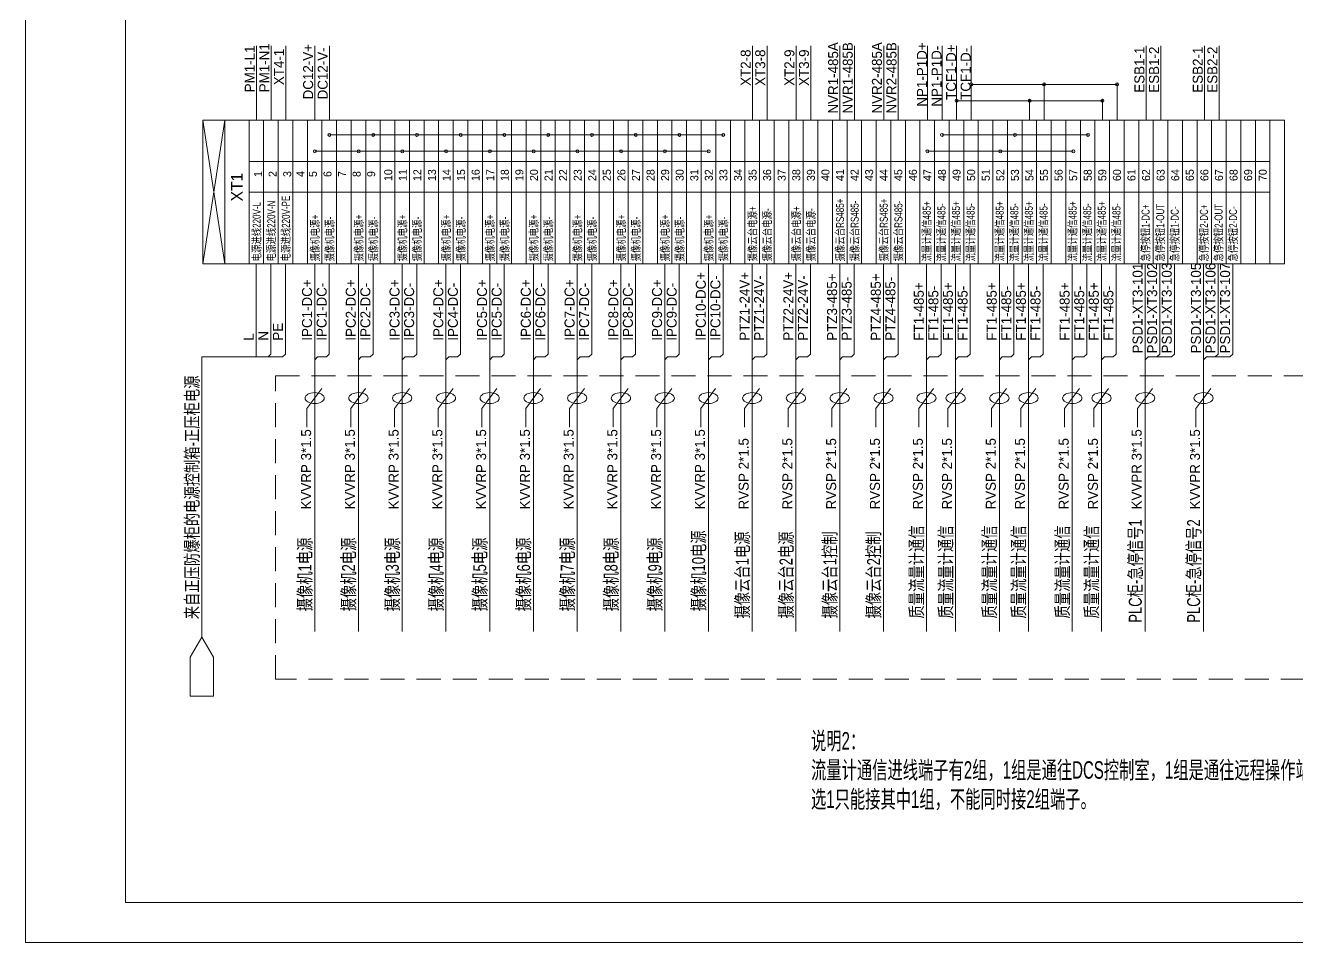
# Model space of a CAD drawing. Header units: millimetres. Extents: x 32721 to 103787, y 57624 to 127312.
# Drawn here: x 50707 to 52827, y 61252 to 62781 of the extents above; entities that cross this region are included whole.
import ezdxf
from ezdxf.enums import TextEntityAlignment as Align

# ---------------------------------------------------------------- set-up
doc = ezdxf.new("R2010")
doc.units = ezdxf.units.MM
doc.header["$LTSCALE"] = 10
doc.linetypes.add('AUDIT_D_061228083857-4', pattern=[6, 4, -2])
for name, color, linetype, lineweight in [('1轮廓实线层', 7, 'Continuous', 18), ('2细线层', 4, 'Continuous', 18), ('6文字层', 3, 'Continuous', 18), ('图框层', 7, 'Continuous', 18)]:
    doc.layers.add(name, color=color, linetype=linetype, lineweight=lineweight)
doc.styles.add('PC_TEXTSTYLE', font='SIMYOU.TTF', dxfattribs={"width": 0.8})
doc.styles.add('样式 1', font='SIMYOU.TTF', dxfattribs={"width": 0.75})

msp = doc.modelspace()

# ---------------------------------------------------------------- linework, layer by layer
at = {"layer": '1轮廓实线层'}
for p, q in [((51092.44, 62622.55), (51092.44, 62746.5)), ((51116.74, 62622.55), (51116.74, 62746.5)), ((51141.04, 62622.55), (51141.04, 62746.5)), ((51189.64, 62622.55), (51189.64, 62746.5)), ((51213.94, 62622.55), (51213.94, 62746.5)), ((51918.64, 62622.55), (51918.64, 62746.5)), ((51942.94, 62622.55), (51942.94, 62746.5)), ((51991.54, 62622.55), (51991.54, 62746.5)), ((52015.84, 62622.55), (52015.84, 62746.5)), ((52064.44, 62622.55), (52064.44, 62746.5)), ((52088.74, 62622.55), (52088.74, 62746.5)), ((52137.34, 62622.55), (52137.34, 62746.5)), ((52161.64, 62622.55), (52161.64, 62746.5)), ((52210.24, 62622.55), (52210.24, 62746.5)), ((52234.54, 62622.55), (52234.54, 62746.5)), ((52258.84, 62622.55), (52258.84, 62746.5)), ((52283.14, 62622.55), (52283.14, 62746.5)), ((52574.74, 62622.55), (52574.74, 62746.5)), ((52599.04, 62622.55), (52599.04, 62746.5)), ((52671.94, 62622.55), (52671.94, 62746.5)), ((52696.24, 62622.55), (52696.24, 62746.5)), ((52283.14, 62682.47), (52526.14, 62682.47)), ((52404.64, 62622.55), (52404.64, 62684.97)), ((52526.14, 62622.55), (52526.14, 62684.97)), ((52258.84, 62655.11), (52501.84, 62655.11)), ((52380.34, 62622.55), (52380.34, 62657.61)), ((52501.84, 62622.55), (52501.84, 62657.61)), ((51003.22, 62622.55), (51039.67, 62383.34)), ((51003.22, 62383.34), (51039.67, 62622.55)), ((51003.22, 62622.55), (52805.25, 62622.55)), ((51039.67, 62383.34), (51039.67, 62622.55)), ((51079.95, 62622.55), (51079.95, 62383.34)), ((51079.95, 62622.55), (51079.95, 62383.34)), ((51104.25, 62622.55), (51104.25, 62383.34)), ((51128.55, 62622.55), (51128.55, 62383.34)), ((51152.85, 62622.55), (51152.85, 62383.34)), ((51177.15, 62622.55), (51177.15, 62383.34)), ((51201.45, 62622.55), (51201.45, 62383.34)), ((51225.75, 62622.55), (51225.75, 62383.34)), ((51250.05, 62622.55), (51250.05, 62383.34)), ((51274.35, 62622.55), (51274.35, 62383.34)), ((51298.65, 62622.55), (51298.65, 62383.34)), ((51322.95, 62622.55), (51322.95, 62383.34)), ((51347.25, 62622.55), (51347.25, 62383.34)), ((51371.55, 62622.55), (51371.55, 62383.34)), ((51395.85, 62622.55), (51395.85, 62383.34)), ((51420.15, 62622.55), (51420.15, 62383.34)), ((51444.45, 62622.55), (51444.45, 62383.34)), ((51468.75, 62622.55), (51468.75, 62383.34)), ((51493.05, 62622.55), (51493.05, 62383.34)), ((51517.35, 62622.55), (51517.35, 62383.34)), ((51541.65, 62622.55), (51541.65, 62383.34)), ((51565.95, 62622.55), (51565.95, 62383.34)), ((51590.25, 62622.55), (51590.25, 62383.34)), ((51614.55, 62622.55), (51614.55, 62383.34)), ((51638.85, 62622.55), (51638.85, 62383.34)), ((51663.15, 62622.55), (51663.15, 62383.34)), ((51687.45, 62622.55), (51687.45, 62383.34)), ((51711.75, 62622.55), (51711.75, 62383.34)), ((51736.05, 62622.55), (51736.05, 62383.34)), ((51760.35, 62622.55), (51760.35, 62383.34)), ((51784.65, 62622.55), (51784.65, 62383.34)), ((51808.95, 62622.55), (51808.95, 62383.34)), ((51833.25, 62622.55), (51833.25, 62383.34)), ((51857.55, 62622.55), (51857.55, 62383.34)), ((51881.85, 62622.55), (51881.85, 62383.34)), ((51906.15, 62622.55), (51906.15, 62383.34)), ((51930.45, 62622.55), (51930.45, 62383.34)), ((51954.75, 62622.55), (51954.75, 62383.34)), ((51954.75, 62622.55), (51954.75, 62383.34)), ((51979.05, 62622.55), (51979.05, 62383.34)), ((52003.35, 62622.55), (52003.35, 62383.34)), ((52027.65, 62622.55), (52027.65, 62383.34)), ((52051.95, 62622.55), (52051.95, 62383.34)), ((52051.95, 62622.55), (52051.95, 62383.34)), ((52076.25, 62622.55), (52076.25, 62383.34)), ((52100.55, 62622.55), (52100.55, 62383.34)), ((52124.85, 62622.55), (52124.85, 62383.34)), ((52149.15, 62622.55), (52149.15, 62383.34)), ((52149.15, 62622.55), (52149.15, 62383.34)), ((52173.45, 62622.55), (52173.45, 62383.34)), ((52197.75, 62622.55), (52197.75, 62383.34)), ((52222.05, 62622.55), (52222.05, 62383.34)), ((52246.35, 62622.55), (52246.35, 62383.34)), ((52270.65, 62622.55), (52270.65, 62383.34)), ((52294.95, 62622.55), (52294.95, 62383.34)), ((52319.25, 62622.55), (52319.25, 62383.34)), ((52343.55, 62622.55), (52343.55, 62383.34)), ((52343.55, 62622.55), (52343.55, 62383.34)), ((52367.85, 62622.55), (52367.85, 62383.34)), ((52392.15, 62622.55), (52392.15, 62383.34)), ((52416.45, 62622.55), (52416.45, 62383.34)), ((52440.75, 62622.55), (52440.75, 62383.34)), ((52440.75, 62622.55), (52440.75, 62383.34)), ((52465.05, 62622.55), (52465.05, 62383.34)), ((52489.35, 62622.55), (52489.35, 62383.34)), ((52513.65, 62622.55), (52513.65, 62383.34)), ((52537.95, 62622.55), (52537.95, 62383.34)), ((52537.95, 62622.55), (52537.95, 62383.34)), ((52562.25, 62622.55), (52562.25, 62383.34)), ((52586.55, 62622.55), (52586.55, 62383.34)), ((52610.85, 62622.55), (52610.85, 62383.34)), ((52635.15, 62622.55), (52635.15, 62383.34)), ((52659.45, 62622.55), (52659.45, 62383.34)), ((52683.75, 62622.55), (52683.75, 62383.34)), ((52708.05, 62622.55), (52708.05, 62383.34)), ((52732.35, 62622.55), (52732.35, 62383.34)), ((52732.35, 62622.55), (52732.35, 62383.34)), ((52756.65, 62622.55), (52756.65, 62383.34)), ((52780.95, 62622.55), (52780.95, 62383.34)), ((52805.25, 62622.55), (52805.25, 62383.34)), ((51213.94, 62598.29), (51870.04, 62598.29)), ((52234.54, 62598.29), (52477.54, 62598.29)), ((51003.22, 62577.74), (51003.22, 62383.34)), ((51003.22, 62577.74), (51003.22, 62383.34)), ((51003.22, 62577.74), (51003.22, 62383.34)), ((51003.22, 62577.74), (51003.22, 62383.34)), ((51003.22, 62577.74), (51003.22, 62383.34)), ((51003.22, 62577.74), (51003.22, 62383.34)), ((51003.22, 62577.74), (51003.22, 62383.34)), ((51003.22, 62577.74), (51003.22, 62383.34)), ((51003.22, 62577.74), (51003.22, 62383.34)), ((51003.22, 62577.74), (51003.22, 62383.34)), ((51039.67, 62577.74), (51039.67, 62383.34)), ((51039.67, 62577.74), (51039.67, 62383.34)), ((51189.64, 62570.93), (51845.74, 62570.93)), ((52210.24, 62570.93), (52453.24, 62570.93)), ((52780.95, 62554.08), (51079.95, 62554.08)), ((51079.95, 62502.95), (52780.95, 62502.95)), ((52805.25, 62383.34), (51003.22, 62383.34)), ((51092.1, 62383.34), (51092.1, 62232.96)), ((51092.1, 62383.34), (51092.1, 62228.15)), ((51116.4, 62383.34), (51116.4, 62232.96)), ((51116.4, 62383.34), (51116.4, 62232.96)), ((51140.7, 62383.34), (51140.7, 62232.96)), ((51140.7, 62383.34), (51140.7, 62232.96)), ((51189.3, 62383.34), (51189.3, 62232.96)), ((51189.3, 62383.34), (51189.3, 62228.15)), ((51213.6, 62383.34), (51213.6, 62232.96)), ((51213.6, 62383.34), (51213.6, 62232.96)), ((51262.2, 62383.34), (51262.2, 62232.96)), ((51262.2, 62383.34), (51262.2, 62228.15)), ((51286.5, 62383.34), (51286.5, 62232.96)), ((51286.5, 62383.34), (51286.5, 62232.96)), ((51335.1, 62383.34), (51335.1, 62232.96)), ((51335.1, 62383.34), (51335.1, 62228.15)), ((51359.4, 62383.34), (51359.4, 62232.96)), ((51359.4, 62383.34), (51359.4, 62232.96)), ((51408, 62383.34), (51408, 62232.96)), ((51408, 62383.34), (51408, 62228.15)), ((51432.3, 62383.34), (51432.3, 62232.96)), ((51432.3, 62383.34), (51432.3, 62232.96)), ((51480.9, 62383.34), (51480.9, 62232.96)), ((51480.9, 62383.34), (51480.9, 62228.15)), ((51505.2, 62383.34), (51505.2, 62232.96)), ((51505.2, 62383.34), (51505.2, 62232.96)), ((51553.8, 62383.34), (51553.8, 62232.96)), ((51553.8, 62383.34), (51553.8, 62228.15)), ((51578.1, 62383.34), (51578.1, 62232.96)), ((51578.1, 62383.34), (51578.1, 62232.96)), ((51626.7, 62383.34), (51626.7, 62232.96)), ((51626.7, 62383.34), (51626.7, 62228.15)), ((51651, 62383.34), (51651, 62232.96)), ((51651, 62383.34), (51651, 62232.96)), ((51699.6, 62383.34), (51699.6, 62232.96)), ((51699.6, 62383.34), (51699.6, 62228.15)), ((51723.9, 62383.34), (51723.9, 62232.96)), ((51723.9, 62383.34), (51723.9, 62232.96)), ((51772.5, 62383.34), (51772.5, 62232.96)), ((51772.5, 62383.34), (51772.5, 62228.15)), ((51796.8, 62383.34), (51796.8, 62232.96)), ((51796.8, 62383.34), (51796.8, 62232.96)), ((51845.4, 62383.34), (51845.4, 62232.96)), ((51845.4, 62383.34), (51845.4, 62228.15)), ((51869.7, 62383.34), (51869.7, 62232.96)), ((51869.7, 62383.34), (51869.7, 62232.96)), ((51918.3, 62383.34), (51918.3, 62232.96)), ((51918.3, 62383.34), (51918.3, 62228.15)), ((51942.6, 62383.34), (51942.6, 62232.96)), ((51942.6, 62383.34), (51942.6, 62232.96)), ((51991.2, 62383.34), (51991.2, 62232.96)), ((51991.2, 62383.34), (51991.2, 62228.15)), ((52015.5, 62383.34), (52015.5, 62232.96)), ((52015.5, 62383.34), (52015.5, 62232.96)), ((52064.1, 62383.34), (52064.1, 62232.96)), ((52064.1, 62383.34), (52064.1, 62228.15)), ((52088.4, 62383.34), (52088.4, 62232.96)), ((52088.4, 62383.34), (52088.4, 62232.96)), ((52137, 62383.34), (52137, 62232.96)), ((52137, 62383.34), (52137, 62228.15)), ((52161.3, 62383.34), (52161.3, 62232.96)), ((52161.3, 62383.34), (52161.3, 62232.96)), ((52208.6, 62383.34), (52208.6, 62232.96)), ((52208.6, 62383.34), (52208.6, 62228.15)), ((52232.9, 62383.34), (52232.9, 62232.96)), ((52232.9, 62383.34), (52232.9, 62232.96)), ((52257.2, 62383.34), (52257.2, 62232.96)), ((52257.2, 62383.34), (52257.2, 62228.15)), ((52281.5, 62383.34), (52281.5, 62232.96)), ((52281.5, 62383.34), (52281.5, 62232.96)), ((52330.1, 62383.34), (52330.1, 62232.96)), ((52330.1, 62383.34), (52330.1, 62228.15)), ((52354.4, 62383.34), (52354.4, 62232.96)), ((52354.4, 62383.34), (52354.4, 62232.96)), ((52378.7, 62383.34), (52378.7, 62232.96)), ((52378.7, 62383.34), (52378.7, 62228.15)), ((52403, 62383.34), (52403, 62232.96)), ((52403, 62383.34), (52403, 62232.96)), ((52451.6, 62383.34), (52451.6, 62232.96)), ((52451.6, 62383.34), (52451.6, 62228.15)), ((52475.9, 62383.34), (52475.9, 62232.96)), ((52475.9, 62383.34), (52475.9, 62232.96)), ((52500.2, 62383.34), (52500.2, 62232.96)), ((52500.2, 62383.34), (52500.2, 62228.15)), ((52524.5, 62383.34), (52524.5, 62232.96)), ((52524.5, 62383.34), (52524.5, 62232.96)), ((52573.1, 62383.34), (52573.1, 62232.96)), ((52573.1, 62383.34), (52573.1, 62228.15)), ((52597.4, 62383.34), (52597.4, 62232.96)), ((52597.4, 62383.34), (52597.4, 62232.96)), ((52621.7, 62383.34), (52621.7, 62232.96)), ((52621.7, 62383.34), (52621.7, 62232.96)), ((52670.3, 62383.34), (52670.3, 62232.96)), ((52670.3, 62383.34), (52670.3, 62228.15)), ((52694.6, 62383.34), (52694.6, 62232.96)), ((52694.6, 62383.34), (52694.6, 62232.96)), ((52718.9, 62383.34), (52718.9, 62232.96)), ((52718.9, 62383.34), (52718.9, 62232.96)), ((51116.4, 62232.96), (51111.58, 62228.15)), ((51140.7, 62232.96), (51135.88, 62228.15)), ((51213.6, 62232.96), (51208.78, 62228.15)), ((51286.5, 62232.96), (51281.68, 62228.15)), ((51359.4, 62232.96), (51354.58, 62228.15)), ((51432.3, 62232.96), (51427.48, 62228.15)), ((51505.2, 62232.96), (51500.38, 62228.15)), ((51578.1, 62232.96), (51573.28, 62228.15)), ((51651, 62232.96), (51646.18, 62228.15)), ((51723.9, 62232.96), (51719.08, 62228.15)), ((51796.8, 62232.96), (51791.98, 62228.15)), ((51869.7, 62232.96), (51864.88, 62228.15)), ((51942.6, 62232.96), (51937.78, 62228.15)), ((52015.5, 62232.96), (52010.68, 62228.15)), ((52088.4, 62232.96), (52083.58, 62228.15)), ((52161.3, 62232.96), (52156.48, 62228.15)), ((52232.9, 62232.96), (52228.09, 62228.15)), ((52281.5, 62232.96), (52276.69, 62228.15)), ((52354.4, 62232.96), (52349.59, 62228.15)), ((52403, 62232.96), (52398.19, 62228.15)), ((52475.9, 62232.96), (52471.09, 62228.15)), ((52524.5, 62232.96), (52519.69, 62228.15)), ((52597.4, 62232.96), (52592.59, 62228.15)), ((52621.7, 62232.96), (52616.89, 62228.15)), ((52694.6, 62232.96), (52689.79, 62228.15)), ((52718.9, 62232.96), (52714.09, 62228.15)), ((51001.35, 62228.15), (51001.35, 61810.79)), ((51096.91, 62228.15), (51001.35, 62228.15)), ((51096.91, 62228.15), (51111.58, 62228.15)), ((51111.58, 62228.15), (51135.88, 62228.15)), ((51189.3, 62223.33), (51194.11, 62228.15)), ((51189.3, 62228.15), (51189.3, 61810.79)), ((51194.11, 62228.15), (51208.78, 62228.15)), ((51262.2, 62223.33), (51267.01, 62228.15)), ((51262.2, 62228.15), (51262.2, 61810.79)), ((51267.01, 62228.15), (51281.68, 62228.15)), ((51335.1, 62223.33), (51339.91, 62228.15)), ((51335.1, 62228.15), (51335.1, 61810.79)), ((51339.91, 62228.15), (51354.58, 62228.15)), ((51408, 62223.33), (51412.81, 62228.15)), ((51408, 62228.15), (51408, 61810.79)), ((51412.81, 62228.15), (51427.48, 62228.15)), ((51480.9, 62223.33), (51485.71, 62228.15)), ((51480.9, 62228.15), (51480.9, 61810.79)), ((51485.71, 62228.15), (51500.38, 62228.15)), ((51553.8, 62223.33), (51558.61, 62228.15)), ((51553.8, 62228.15), (51553.8, 61810.79)), ((51558.61, 62228.15), (51573.28, 62228.15)), ((51626.7, 62223.33), (51631.51, 62228.15)), ((51626.7, 62228.15), (51626.7, 61810.79)), ((51631.51, 62228.15), (51646.18, 62228.15)), ((51699.6, 62223.33), (51704.41, 62228.15)), ((51699.6, 62228.15), (51699.6, 61810.79)), ((51704.41, 62228.15), (51719.08, 62228.15)), ((51772.5, 62223.33), (51777.31, 62228.15)), ((51772.5, 62228.15), (51772.5, 61810.79)), ((51777.31, 62228.15), (51791.98, 62228.15)), ((51845.4, 62223.33), (51850.21, 62228.15)), ((51845.4, 62228.15), (51845.4, 61810.79)), ((51850.21, 62228.15), (51864.88, 62228.15)), ((51918.3, 62223.33), (51923.11, 62228.15)), ((51918.3, 62228.15), (51918.3, 61810.79)), ((51923.11, 62228.15), (51937.78, 62228.15)), ((51991.2, 62223.33), (51996.01, 62228.15)), ((51991.2, 62228.15), (51991.2, 61810.79)), ((51996.01, 62228.15), (52010.68, 62228.15)), ((52064.1, 62223.33), (52068.91, 62228.15)), ((52064.1, 62228.15), (52064.1, 61810.79)), ((52068.91, 62228.15), (52083.58, 62228.15)), ((52137, 62223.33), (52141.81, 62228.15)), ((52137, 62228.15), (52137, 61810.79)), ((52141.81, 62228.15), (52156.48, 62228.15)), ((52208.6, 62223.33), (52213.42, 62228.15)), ((52208.6, 62228.15), (52208.6, 61810.79)), ((52213.42, 62228.15), (52228.09, 62228.15)), ((52257.2, 62223.33), (52262.02, 62228.15)), ((52257.2, 62228.15), (52257.2, 61810.79)), ((52262.02, 62228.15), (52276.69, 62228.15)), ((52330.1, 62223.33), (52334.92, 62228.15)), ((52330.1, 62228.15), (52330.1, 61810.79)), ((52334.92, 62228.15), (52349.59, 62228.15)), ((52378.7, 62223.33), (52383.52, 62228.15)), ((52378.7, 62228.15), (52378.7, 61810.79)), ((52383.52, 62228.15), (52398.19, 62228.15)), ((52451.6, 62223.33), (52456.42, 62228.15)), ((52451.6, 62228.15), (52451.6, 61810.79)), ((52456.42, 62228.15), (52471.09, 62228.15)), ((52500.2, 62223.33), (52505.02, 62228.15)), ((52500.2, 62228.15), (52500.2, 61810.79)), ((52505.02, 62228.15), (52519.69, 62228.15)), ((52573.1, 62223.33), (52577.92, 62228.15)), ((52573.1, 62228.15), (52573.1, 61810.79)), ((52577.92, 62228.15), (52592.59, 62228.15)), ((52592.59, 62228.15), (52616.89, 62228.15)), ((52670.3, 62223.33), (52675.12, 62228.15)), ((52670.3, 62228.15), (52670.3, 61810.79)), ((52675.12, 62228.15), (52689.79, 62228.15)), ((52689.79, 62228.15), (52714.09, 62228.15)), ((51201.25, 62175.67), (51176.42, 62142.07)), ((51274.15, 62175.67), (51249.32, 62142.07)), ((51347.05, 62175.67), (51322.22, 62142.07)), ((51419.95, 62175.67), (51395.12, 62142.07)), ((51492.85, 62175.67), (51468.02, 62142.07)), ((51565.75, 62175.67), (51540.92, 62142.07)), ((51638.65, 62175.67), (51613.82, 62142.07)), ((51711.55, 62175.67), (51686.72, 62142.07)), ((51784.45, 62175.67), (51759.62, 62142.07)), ((51857.35, 62175.67), (51832.52, 62142.07)), ((51930.25, 62175.67), (51905.42, 62142.07)), ((52003.15, 62175.67), (51978.32, 62142.07)), ((52076.05, 62175.67), (52051.22, 62142.07)), ((52148.95, 62175.67), (52124.12, 62142.07)), ((52220.55, 62175.67), (52195.73, 62142.07)), ((52269.15, 62175.67), (52244.33, 62142.07)), ((52342.05, 62175.67), (52317.23, 62142.07)), ((52390.65, 62175.67), (52365.83, 62142.07)), ((52463.55, 62175.67), (52438.73, 62142.07)), ((52512.15, 62175.67), (52487.33, 62142.07)), ((52585.05, 62175.67), (52560.23, 62142.07)), ((52682.25, 62175.67), (52657.43, 62142.07)), ((51176.42, 62142.07), (51176.42, 62110.96)), ((51249.32, 62142.07), (51249.32, 62110.96)), ((51322.22, 62142.07), (51322.22, 62110.96)), ((51395.12, 62142.07), (51395.12, 62110.96)), ((51468.02, 62142.07), (51468.02, 62110.96)), ((51540.92, 62142.07), (51540.92, 62110.96)), ((51613.82, 62142.07), (51613.82, 62110.96)), ((51686.72, 62142.07), (51686.72, 62110.96)), ((51759.62, 62142.07), (51759.62, 62110.96)), ((51832.52, 62142.07), (51832.52, 62110.96)), ((51905.42, 62142.07), (51905.42, 62110.96)), ((51978.32, 62142.07), (51978.32, 62110.96)), ((52051.22, 62142.07), (52051.22, 62110.96)), ((52124.12, 62142.07), (52124.12, 62110.96)), ((52195.73, 62142.07), (52195.73, 62110.96)), ((52244.33, 62142.07), (52244.33, 62110.96)), ((52317.23, 62142.07), (52317.23, 62110.96)), ((52365.83, 62142.07), (52365.83, 62110.96)), ((52438.73, 62142.07), (52438.73, 62110.96)), ((52487.33, 62142.07), (52487.33, 62110.96)), ((52560.23, 62142.07), (52560.23, 62110.96)), ((52657.43, 62142.07), (52657.43, 62110.96)), ((51918.3, 61924.39), (51918.3, 61770.53)), ((51991.2, 61924.39), (51991.2, 61770.53)), ((52064.1, 61924.39), (52064.1, 61770.53)), ((52137, 61924.39), (52137, 61770.53)), ((52208.6, 61924.39), (52208.6, 61770.53)), ((52257.2, 61924.39), (52257.2, 61770.53)), ((52330.1, 61924.39), (52330.1, 61770.53)), ((52378.7, 61924.39), (52378.7, 61770.53)), ((52451.6, 61924.39), (52451.6, 61770.53)), ((52500.2, 61924.39), (52500.2, 61770.53)), ((51001.35, 61810.79), (51001.35, 61761.27)), ((51189.3, 61810.79), (51189.3, 61770.53)), ((51262.2, 61810.79), (51262.2, 61770.53)), ((51335.1, 61810.79), (51335.1, 61770.53)), ((51408, 61810.79), (51408, 61770.53)), ((51480.9, 61810.79), (51480.9, 61770.53)), ((51553.8, 61810.79), (51553.8, 61770.53)), ((51626.7, 61810.79), (51626.7, 61770.53)), ((51699.6, 61810.79), (51699.6, 61770.53)), ((51772.5, 61810.79), (51772.5, 61770.53)), ((51845.4, 61810.79), (51845.4, 61770.53)), ((52573.1, 61810.79), (52573.1, 61770.53)), ((52670.3, 61810.79), (52670.3, 61770.53)), ((51001.35, 61761.27), (50981.91, 61727.6)), ((51001.35, 61761.27), (51020.79, 61727.6)), ((50981.91, 61727.6), (50981.91, 61662.68)), ((51020.79, 61727.6), (51020.79, 61662.68)), ((50981.91, 61662.68), (51001.35, 61662.68)), ((51020.79, 61662.68), (51001.35, 61662.68))]:
    msp.add_line(p, q, dxfattribs=at)
msp.add_lwpolyline([(51003.22, 62383.34), (51003.22, 62622.55), (51039.67, 62622.55), (51039.67, 62383.34)], close=True, dxfattribs=at)
at = {"layer": '1轮廓实线层', "linetype": 'AUDIT_D_061228083857-4'}
msp.add_lwpolyline([(51123.85, 62196.41), (54519.23, 62196.41), (54519.23, 61690.88), (51123.85, 61690.88)], close=True, dxfattribs=at)
at = {"layer": '1轮廓实线层'}
for centre in [(52283.14, 62682.47), (52404.64, 62682.47), (52526.14, 62682.47), (52258.84, 62655.11), (52380.34, 62655.11), (52501.84, 62655.11), (51213.94, 62598.29), (51286.84, 62598.29), (51359.74, 62598.29), (51432.64, 62598.29), (51505.54, 62598.29), (51578.44, 62598.29), (51651.34, 62598.29), (51724.24, 62598.29), (51797.14, 62598.29), (51870.04, 62598.29), (52234.54, 62598.29), (52356.04, 62598.29), (52477.54, 62598.29), (51189.64, 62570.93), (51262.54, 62570.93), (51335.44, 62570.93), (51408.34, 62570.93), (51481.24, 62570.93), (51554.14, 62570.93), (51627.04, 62570.93), (51699.94, 62570.93), (51772.84, 62570.93), (51845.74, 62570.93), (52210.24, 62570.93), (52331.74, 62570.93), (52453.24, 62570.93)]:
    msp.add_circle(centre, 2.5, dxfattribs=at)
for centre in [(51189.3, 62159.49), (51262.2, 62159.49), (51335.1, 62159.49), (51408, 62159.49), (51480.9, 62159.49), (51553.8, 62159.49), (51626.7, 62159.49), (51699.6, 62159.49), (51772.5, 62159.49), (51845.4, 62159.49), (51918.3, 62159.49), (51991.2, 62159.49), (52064.1, 62159.49), (52137, 62159.49), (52208.6, 62159.49), (52257.2, 62159.49), (52330.1, 62159.49), (52378.7, 62159.49), (52451.6, 62159.49), (52500.2, 62159.49), (52573.1, 62159.49), (52670.3, 62159.49)]:
    msp.add_ellipse(centre, major_axis=(16.05, 0), ratio=0.5678064, dxfattribs=at)
at = {"layer": '2细线层'}
for p, q in [((50707.41, 61251.98), (50707.41, 64051.98)), ((54667.41, 61251.98), (50707.41, 61251.98))]:
    msp.add_line(p, q, dxfattribs=at)
at = {"layer": '图框层'}
for q in [(50874.08, 63985.32), (54600.74, 61318.65)]:
    msp.add_line((50874.08, 61318.65), q, dxfattribs=at)

# ---------------------------------------------------------------- texts
at = {"layer": '1轮廓实线层', "style": '样式 1'}
for s, height, p in [('PM1-L1', 16.667, (51089.49, 62669.27)), ('PM1-N1', 16.667, (51113.79, 62669.27)), ('XT4-1', 16.667, (51138.09, 62681.11)), ('DC12-V+', 16.667, (51186.69, 62657.43)), ('DC12-V-', 16.667, (51210.99, 62657.43)), ('XT2-8', 16.667, (51915.69, 62679.92)), ('XT3-8', 16.667, (51939.99, 62679.92)), ('XT2-9', 16.667, (51988.59, 62679.92)), ('XT3-9', 16.667, (52012.89, 62679.92)), ('NVR1-485A', 16.667, (52061.49, 62633.84)), ('NVR1-485B', 16.667, (52085.79, 62633.84)), ('NVR2-485A', 16.667, (52134.39, 62633.84)), ('NVR2-485B', 16.667, (52158.69, 62633.84)), ('NP1-P1D+', 16.667, (52209.4, 62645.28)), ('NP1-P1D-', 16.667, (52233.7, 62645.28)), ('TCF1-D+', 16.667, (52258, 62656.75)), ('TCF1-D-', 16.667, (52282.3, 62656.75)), ('ESB1-1', 16.667, (52571.79, 62668.59)), ('ESB1-2', 16.667, (52596.09, 62668.59)), ('ESB2-1', 16.667, (52668.99, 62668.59)), ('ESB2-2', 16.667, (52693.29, 62668.59)), ('1', 13.33, (51101.66, 62528.04)), ('2', 13.33, (51125.94, 62528.04)), ('3', 13.33, (51150.22, 62528.04)), ('4', 13.33, (51172.26, 62528.04)), ('5', 13.33, (51193.05, 62528.04)), ('6', 13.33, (51217.34, 62528.04)), ('7', 13.33, (51241.62, 62528.04)), ('8', 13.33, (51265.9, 62528.04)), ('9', 13.33, (51290.18, 62528.04)), ('10', 13.333, (51318.5, 62521.27)), ('11', 13.333, (51342.78, 62521.27)), ('12', 13.333, (51367.06, 62521.27)), ('13', 13.333, (51391.34, 62521.27)), ('14', 13.333, (51415.62, 62521.27)), ('15', 13.333, (51439.91, 62521.27)), ('16', 13.333, (51464.19, 62521.27)), ('17', 13.333, (51488.47, 62521.27)), ('18', 13.333, (51512.75, 62521.27)), ('19', 13.333, (51537.03, 62521.27)), ('20', 13.333, (51561.31, 62521.27)), ('21', 13.333, (51585.6, 62521.27)), ('22', 13.333, (51609.88, 62521.27)), ('23', 13.333, (51634.16, 62521.27)), ('24', 13.333, (51658.44, 62521.27)), ('25', 13.333, (51682.72, 62521.27)), ('26', 13.333, (51707, 62521.27)), ('27', 13.333, (51731.29, 62521.27)), ('28', 13.333, (51755.57, 62521.27)), ('29', 13.333, (51779.85, 62521.27)), ('30', 13.333, (51804.13, 62521.27)), ('31', 13.333, (51828.41, 62521.27)), ('32', 13.333, (51852.69, 62521.27)), ('33', 13.333, (51876.98, 62521.27)), ('34', 13.333, (51901.26, 62521.27)), ('35', 13.333, (51925.54, 62521.27)), ('36', 13.333, (51949.82, 62521.27)), ('37', 13.333, (51974.1, 62521.27)), ('38', 13.333, (51998.38, 62521.27)), ('39', 13.333, (52022.67, 62521.27)), ('40', 13.333, (52046.95, 62521.27)), ('41', 13.333, (52071.23, 62521.27)), ('42', 13.333, (52095.51, 62521.27)), ('43', 13.333, (52119.79, 62521.27)), ('44', 13.333, (52144.07, 62521.27)), ('45', 13.333, (52168.36, 62521.27)), ('46', 13.333, (52192.64, 62521.27)), ('47', 13.333, (52216.92, 62521.27)), ('48', 13.333, (52241.2, 62521.27)), ('49', 13.333, (52265.48, 62521.27)), ('50', 13.333, (52289.76, 62521.27)), ('51', 13.333, (52314.05, 62521.27)), ('52', 13.333, (52338.33, 62521.27)), ('53', 13.333, (52362.61, 62521.27)), ('54', 13.333, (52386.89, 62521.27)), ('55', 13.333, (52411.17, 62521.27)), ('56', 13.333, (52435.45, 62521.27)), ('57', 13.333, (52459.73, 62521.27)), ('58', 13.333, (52484.02, 62521.27)), ('59', 13.333, (52508.3, 62521.27)), ('60', 13.333, (52532.58, 62521.27)), ('61', 13.333, (52556.86, 62521.27)), ('62', 13.333, (52581.16, 62521.27)), ('63', 13.333, (52605.46, 62521.27)), ('64', 13.333, (52629.76, 62521.27)), ('65', 13.333, (52654.06, 62521.27)), ('66', 13.333, (52678.36, 62521.27)), ('67', 13.333, (52702.66, 62521.27)), ('68', 13.333, (52726.96, 62521.27)), ('69', 13.333, (52751.26, 62521.27)), ('70', 13.333, (52775.56, 62521.27)), ('PSD1-XT3-101', 16.6667, (52568.69, 62234.01)), ('PSD1-XT3-102', 16.6667, (52592.99, 62234.01)), ('PSD1-XT3-103', 16.6667, (52617.29, 62234.01)), ('PSD1-XT3-105', 16.6667, (52665.89, 62234.01)), ('PSD1-XT3-106', 16.6667, (52690.19, 62234.01)), ('PSD1-XT3-107', 16.6667, (52714.49, 62234.01)), ('IPC1-DC+', 16.667, (51184.89, 62255.24)), ('IPC2-DC+', 16.667, (51257.79, 62255.24)), ('IPC3-DC+', 16.667, (51330.69, 62255.24)), ('IPC4-DC+', 16.667, (51403.59, 62255.24)), ('IPC5-DC+', 16.667, (51476.49, 62255.24)), ('IPC6-DC+', 16.667, (51549.39, 62255.24)), ('IPC7-DC+', 16.667, (51622.29, 62255.24)), ('IPC8-DC+', 16.667, (51695.19, 62255.24)), ('IPC9-DC+', 16.667, (51768.09, 62255.24)), ('IPC10-DC+', 16.667, (51840.99, 62255.24)), ('IPC10-DC-', 16.667, (51865.29, 62255.24)), ('PTZ1-24V+', 16.667, (51913.89, 62255.24)), ('PTZ1-24V-', 16.667, (51938.19, 62255.24)), ('PTZ2-24V+', 16.667, (51986.79, 62255.24)), ('PTZ2-24V-', 16.667, (52011.09, 62255.24)), ('PTZ3-485+', 16.667, (52059.69, 62255.24)), ('PTZ3-485-', 16.667, (52083.99, 62255.24)), ('PTZ4-485+', 16.667, (52132.59, 62255.24)), ('PTZ4-485-', 16.667, (52156.89, 62255.24)), ('IPC1-DC-', 16.667, (51209.19, 62255.24)), ('IPC2-DC-', 16.667, (51282.09, 62255.24)), ('IPC3-DC-', 16.667, (51354.99, 62255.24)), ('IPC4-DC-', 16.667, (51427.89, 62255.24)), ('IPC5-DC-', 16.667, (51500.79, 62255.24)), ('IPC6-DC-', 16.667, (51573.69, 62255.24)), ('IPC7-DC-', 16.667, (51646.59, 62255.24)), ('IPC8-DC-', 16.667, (51719.49, 62255.24)), ('IPC9-DC-', 16.667, (51792.39, 62255.24)), ('FT1-485+', 16.667, (52204.19, 62255.24)), ('FT1-485-', 16.667, (52228.49, 62255.24)), ('FT1-485+', 16.667, (52252.79, 62255.24)), ('FT1-485-', 16.667, (52277.09, 62255.24)), ('FT1-485+', 16.667, (52325.69, 62255.24)), ('FT1-485-', 16.667, (52349.99, 62255.24)), ('FT1-485+', 16.667, (52374.29, 62255.24)), ('FT1-485-', 16.667, (52398.59, 62255.24)), ('FT1-485+', 16.667, (52447.19, 62255.24)), ('FT1-485-', 16.667, (52471.49, 62255.24)), ('FT1-485+', 16.667, (52495.79, 62255.24)), ('FT1-485-', 16.667, (52520.09, 62255.24)), ('PE', 16.667, (51136.29, 62255.24)), ('L', 16.67, (51087.69, 62255.24)), ('N', 16.67, (51111.99, 62255.24))]:
    msp.add_text(s, height=height, rotation=90, dxfattribs=at).set_placement(p)
msp.add_text('XT1', height=19.444, rotation=90, dxfattribs=at).set_placement((51069.38, 62511.27), align=Align.CENTER)
at = {"layer": '1轮廓实线层', "style": '样式 1', "width": 0.75}
for s, height, p in [('电源进线220V-L', 13.333, (51099.32, 62387.32)), ('电源进线220V-N', 13.333, (51123.62, 62387.32)), ('电源进线220V-PE', 13.3333, (51147.92, 62387.32)), ('摄像云台RS485+', 13.333, (52071.32, 62387.32)), ('摄像云台RS485-', 13.333, (52095.74, 62387.32)), ('摄像云台RS485+', 13.333, (52144.22, 62387.32)), ('摄像云台RS485-', 13.333, (52168.64, 62387.32)), ('流量计通信485+', 13.333, (52215.82, 62387.32)), ('流量计通信485+', 13.333, (52264.42, 62387.32)), ('流量计通信485+', 13.333, (52337.32, 62387.32)), ('流量计通信485+', 13.333, (52385.92, 62387.32)), ('流量计通信485+', 13.333, (52458.82, 62387.32)), ('流量计通信485+', 13.333, (52507.42, 62387.32)), ('摄像机电源+', 13.333, (51196.52, 62387.32)), ('摄像机电源+', 13.333, (51269.42, 62387.32)), ('摄像机电源+', 13.333, (51342.32, 62387.32)), ('摄像机电源+', 13.333, (51415.22, 62387.32)), ('摄像机电源+', 13.333, (51488.12, 62387.32)), ('摄像机电源+', 13.333, (51561.02, 62387.32)), ('摄像机电源+', 13.333, (51633.92, 62387.32)), ('摄像机电源+', 13.333, (51706.82, 62387.32)), ('摄像机电源+', 13.333, (51779.72, 62387.32)), ('摄像机电源+', 13.333, (51852.62, 62387.32)), ('摄像云台电源+', 13.333, (51925.52, 62387.32)), ('摄像云台电源-', 13.333, (51949.94, 62387.32)), ('摄像云台电源+', 13.333, (51998.42, 62387.32)), ('摄像云台电源-', 13.333, (52022.84, 62387.32)), ('流量计通信485-', 13.333, (52240.24, 62387.32)), ('流量计通信485-', 13.333, (52288.84, 62387.32)), ('流量计通信485-', 13.333, (52361.74, 62387.32)), ('流量计通信485-', 13.333, (52410.34, 62387.32)), ('流量计通信485-', 13.333, (52483.24, 62387.32)), ('流量计通信485-', 13.333, (52531.84, 62387.32)), ('急停按钮1-DC+', 13.333, (52580.32, 62387.32)), ('急停按钮1-OUT', 13.333, (52604.74, 62387.32)), ('急停按钮1-DC-', 13.333, (52628.92, 62387.32)), ('急停按钮2-DC+', 13.333, (52677.52, 62387.32)), ('急停按钮2-OUT', 13.333, (52701.94, 62387.32)), ('急停按钮2-DC-', 13.333, (52726.12, 62387.32)), ('摄像机电源-', 13.333, (51220.94, 62387.32)), ('摄像机电源-', 13.333, (51293.84, 62387.32)), ('摄像机电源-', 13.333, (51366.74, 62387.32)), ('摄像机电源-', 13.333, (51439.64, 62387.32)), ('摄像机电源-', 13.333, (51512.54, 62387.32)), ('摄像机电源-', 13.333, (51585.44, 62387.32)), ('摄像机电源-', 13.333, (51658.34, 62387.32)), ('摄像机电源-', 13.333, (51731.24, 62387.32)), ('摄像机电源-', 13.333, (51804.14, 62387.32)), ('摄像机电源-', 13.333, (51877.04, 62387.32))]:
    msp.add_text(s, height=height, rotation=90, dxfattribs=at).set_placement(p)
at = {"layer": '1轮廓实线层', "attachment_point": 7, "rotation": 90, "style": '样式 1'}
for s, insert, char_height, width in [('来自正压防爆柜的电源控制箱-正压柜电源', (50998.1, 61790.9), 21.6667, 440.6282), ('{\\W1;KVVRP 3*1.5}', (51183.59, 61973.92), 16.6667, 192.3611), ('{\\W1;KVVRP 3*1.5}', (51256.49, 61973.92), 16.6667, 192.3611), ('{\\W1;KVVRP 3*1.5}', (51329.39, 61973.92), 16.6667, 192.3611), ('{\\W1;KVVRP 3*1.5}', (51402.29, 61973.92), 16.6667, 192.3611), ('{\\W1;KVVRP 3*1.5}', (51475.19, 61973.92), 16.6667, 192.3611), ('{\\W1;KVVRP 3*1.5}', (51548.09, 61973.92), 16.6667, 192.3611), ('{\\W1;KVVRP 3*1.5}', (51620.99, 61973.92), 16.6667, 192.3611), ('{\\W1;KVVRP 3*1.5}', (51693.89, 61973.92), 16.6667, 192.3611), ('{\\W1;KVVRP 3*1.5}', (51766.79, 61973.92), 16.6667, 192.3611), ('{\\W1;KVVRP 3*1.5}', (51839.69, 61973.92), 16.6667, 192.3611), ('{\\W1;KVVPR 3*1.5}', (52567.39, 61973.92), 16.6667, 192.3611), ('{\\W1;KVVPR 3*1.5}', (52664.59, 61973.92), 16.6667, 192.3611), ('{\\W1;RVSP 2*1.5}', (51912.59, 61973.92), 16.6667, 192.3611), ('{\\W1;RVSP 2*1.5}', (51985.49, 61973.92), 16.6667, 192.3611), ('{\\W1;RVSP 2*1.5}', (52058.39, 61973.92), 16.6667, 192.3611), ('{\\W1;RVSP 2*1.5}', (52131.29, 61973.92), 16.6667, 192.3611), ('{\\W1;RVSP 2*1.5}', (52202.89, 61973.92), 16.6667, 192.3611), ('{\\W1;RVSP 2*1.5}', (52251.49, 61973.92), 16.6667, 192.3611), ('{\\W1;RVSP 2*1.5}', (52324.39, 61973.92), 16.6667, 192.3611), ('{\\W1;RVSP 2*1.5}', (52372.99, 61973.92), 16.6667, 192.3611), ('{\\W1;RVSP 2*1.5}', (52445.89, 61973.92), 16.6667, 192.3611), ('{\\W1;RVSP 2*1.5}', (52494.49, 61973.92), 16.6667, 192.3611), ('PLC柜-急停信号1', (52569.85, 61785.11), 21.667, 402.9712), ('PLC柜-急停信号2', (52667.05, 61785.11), 21.667, 402.9712), ('摄像机10电源', (51842.14, 61804.08), 21.667, 402.9712), ('摄像云台1电源', (51915.04, 61792.12), 21.667, 402.9712), ('摄像云台2电源', (51987.94, 61792.12), 21.667, 402.9712), ('摄像云台1控制', (52060.84, 61792.12), 21.667, 402.9712), ('摄像云台2控制', (52133.74, 61792.12), 21.667, 402.9712), ('质量流量计通信', (52205.35, 61792.12), 21.667, 402.9712), ('质量流量计通信', (52253.95, 61792.12), 21.667, 402.9712), ('质量流量计通信', (52326.85, 61792.12), 21.667, 402.9712), ('质量流量计通信', (52375.45, 61792.12), 21.667, 402.9712), ('质量流量计通信', (52448.35, 61792.12), 21.667, 402.9712), ('质量流量计通信', (52496.95, 61792.12), 21.667, 402.9712), ('摄像机1电源', (51186.04, 61804.08), 21.667, 402.9712), ('摄像机2电源', (51258.94, 61804.08), 21.667, 402.9712), ('摄像机3电源', (51331.84, 61804.08), 21.667, 402.9712), ('摄像机4电源', (51404.74, 61804.08), 21.667, 402.9712), ('摄像机5电源', (51477.64, 61804.08), 21.667, 402.9712), ('摄像机6电源', (51550.54, 61804.08), 21.667, 402.9712), ('摄像机7电源', (51623.44, 61804.08), 21.667, 402.9712), ('摄像机8电源', (51696.34, 61804.08), 21.667, 402.9712), ('摄像机9电源', (51769.24, 61804.08), 21.667, 402.9712)]:
    msp.add_mtext(s, dxfattribs=dict(at, insert=insert, char_height=char_height, width=width))
at = {"layer": '6文字层', "insert": (52016.25, 61602.91), "char_height": 29.1667, "width": 884.0206, "attachment_point": 1, "style": 'PC_TEXTSTYLE'}
msp.add_mtext('{\\W0.64;说明2：\\P流量计通信进线端子有2组，1组是通往DCS控制室，1组是通往远程操作站，2选1只能接其中1组，不能同时接2组端子。}', dxfattribs=at)

doc.saveas('drawing.dxf')
